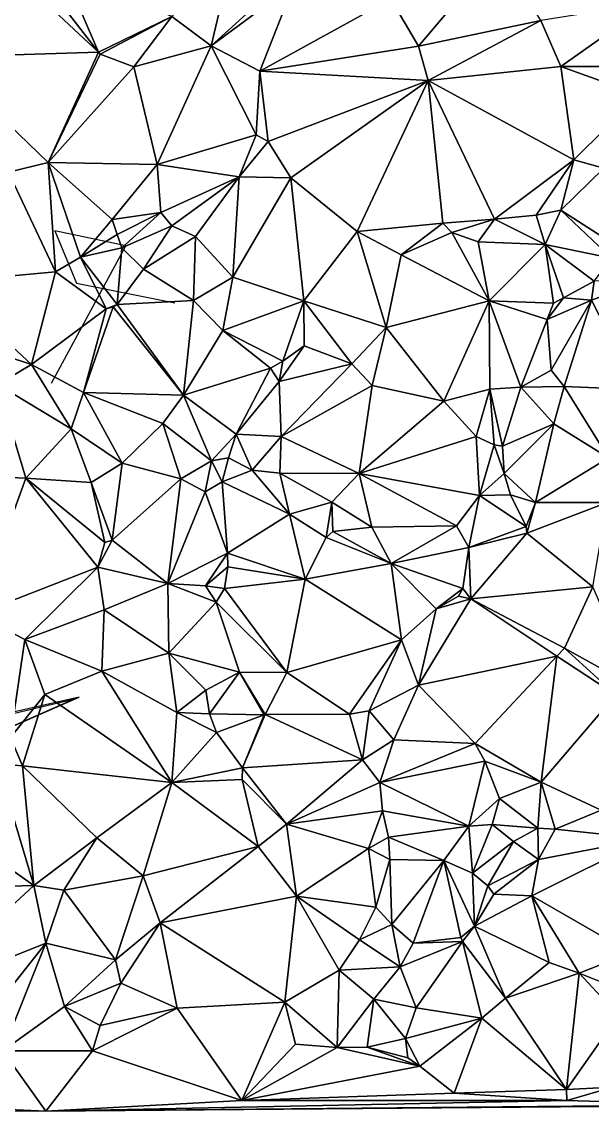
# Model space of a CAD drawing. Header units: metres. Extents: x -15 to 15, y -15 to 15.
# Drawn here: x -0.47 to 6.11, y -14.99 to -2.43 of the extents above; entities that cross this region are included whole.
import ezdxf

# ---------------------------------------------------------------- set-up
doc = ezdxf.new("R2010")
doc.units = ezdxf.units.M
doc.layers.add('CRACKS', color=1, linetype='Continuous')
doc.layers.add('STREET_MESH', color=7, linetype='Continuous')

msp = doc.modelspace()

# ---------------------------------------------------------------- linework, layer by layer
at = {"layer": 'CRACKS'}
for points in [[(-0.128, -6.598, 0.1), (0.728, -5.014, 0.1), (-0.089, -4.841, 0.1), (0.162, -5.442, 0.1), (1.296, -5.669, 0.1)], [(-0.962, -10.498, 0.1), (0.141, -10.237, 0.1), (-1.004, -10.738, 0.1), (0.191, -10.218, 0.1), (-1.47, -10.592, 0.1)]]:
    msp.add_polyline3d(points, dxfattribs=at)
at = {"layer": 'STREET_MESH'}
for points in [[(4.103, -2.713), (5.032, -1.614), (3.784, -2.164)], [(5.032, -1.614), (4.103, -2.713), (5.513, -2.417)], [(1.966, -1.635), (1.261, -2.371), (1.712, -2.708)], [(2.598, -1.903), (1.966, -1.635), (1.712, -2.708)], [(-0.253, -1.916), (0.414, -2.781), (0.014, -1.846)], [(0.014, -1.846), (0.414, -2.781), (1.261, -2.371)], [(0.414, -2.781), (-0.491, -1.931), (-1.427, -2.839)], [(-0.253, -1.916), (-0.491, -1.931), (0.414, -2.781)], [(2.666, -1.999), (2.598, -1.903), (1.712, -2.708)], [(2.273, -2.998), (2.666, -1.999), (1.712, -2.708)], [(2.273, -2.998), (3.784, -2.164), (2.666, -1.999)], [(2.273, -2.998), (4.103, -2.713), (3.784, -2.164)], [(5.747, -2.945), (6.78, -2.215), (5.513, -2.417)], [(6.935, -2.945), (6.78, -2.215), (5.747, -2.945)], [(0.414, -2.781), (0.434, -2.803), (1.261, -2.371)], [(0.434, -2.803), (0.82, -2.948), (1.261, -2.371)], [(1.261, -2.371), (0.82, -2.948), (1.712, -2.708)], [(5.513, -2.417), (4.103, -2.713), (4.214, -3.108)], [(5.747, -2.945), (5.513, -2.417), (4.214, -3.108)], [(0.82, -2.948), (1.091, -4.077), (1.712, -2.708)], [(1.091, -4.077), (2.231, -3.733), (1.712, -2.708)], [(2.231, -3.733), (2.273, -2.998), (1.712, -2.708)], [(4.103, -2.713), (2.273, -2.998), (4.214, -3.108)], [(0.414, -2.781), (-1.427, -2.839), (-0.168, -4.053)], [(-0.168, -4.053), (-1.427, -2.839), (-0.623, -4.165)], [(0.434, -2.803), (0.414, -2.781), (-0.168, -4.053)], [(0.82, -2.948), (0.434, -2.803), (-0.168, -4.053)], [(0.82, -2.948), (-0.168, -4.053), (1.091, -4.077)], [(2.231, -3.733), (2.372, -3.811), (2.273, -2.998)], [(2.273, -2.998), (2.372, -3.811), (4.214, -3.108)], [(5.895, -4.02), (5.747, -2.945), (4.214, -3.108)], [(6.652, -3.273), (6.935, -2.945), (5.747, -2.945)], [(6.652, -3.273), (5.747, -2.945), (5.895, -4.02)], [(2.372, -3.811), (2.631, -4.228), (4.214, -3.108)], [(2.631, -4.228), (3.398, -4.848), (4.214, -3.108)], [(3.398, -4.848), (4.386, -4.751), (4.214, -3.108)], [(4.982, -4.704), (5.895, -4.02), (4.214, -3.108)], [(4.386, -4.751), (4.982, -4.704), (4.214, -3.108)], [(6.242, -4.119), (6.652, -3.273), (5.895, -4.02)], [(2.231, -3.733), (1.091, -4.077), (2.035, -4.218)], [(2.372, -3.811), (2.231, -3.733), (2.035, -4.218)], [(2.631, -4.228), (2.372, -3.811), (2.035, -4.218)], [(-0.168, -4.053), (-0.623, -4.165), (-0.082, -5.313)], [(-0.168, -4.053), (-0.082, -5.313), (0.207, -5.145)], [(0.572, -4.709), (-0.168, -4.053), (0.207, -5.145)], [(-0.168, -4.053), (0.572, -4.709), (1.091, -4.077)], [(0.572, -4.709), (1.133, -4.629), (1.091, -4.077)], [(1.091, -4.077), (1.133, -4.629), (2.035, -4.218)], [(4.982, -4.704), (5.46, -4.66), (5.895, -4.02)], [(5.46, -4.66), (5.744, -4.6), (5.895, -4.02)], [(5.744, -4.6), (6.242, -4.119), (5.895, -4.02)], [(6.242, -4.119), (5.744, -4.6), (6.412, -5.028)], [(-0.082, -5.313), (-0.623, -4.165), (-1.386, -5.431)], [(1.133, -4.629), (1.258, -4.784), (2.035, -4.218)], [(1.258, -4.784), (1.533, -4.907), (2.035, -4.218)], [(1.533, -4.907), (1.964, -5.375), (2.035, -4.218)], [(1.964, -5.375), (2.631, -4.228), (2.035, -4.218)], [(2.782, -5.647), (2.631, -4.228), (1.964, -5.375)], [(2.782, -5.647), (3.398, -4.848), (2.631, -4.228)], [(1.133, -4.629), (0.572, -4.709), (0.63, -4.883)], [(0.683, -5.038), (1.133, -4.629), (0.63, -4.883)], [(1.258, -4.784), (1.133, -4.629), (0.683, -5.038)], [(5.744, -4.6), (5.46, -4.66), (5.565, -4.999)], [(6.331, -5.156), (5.744, -4.6), (5.565, -4.999)], [(5.744, -4.6), (6.331, -5.156), (6.412, -5.028)], [(0.572, -4.709), (0.207, -5.145), (0.63, -4.883)], [(3.398, -4.848), (3.906, -5.117), (4.386, -4.751)], [(3.906, -5.117), (4.489, -4.858), (4.386, -4.751)], [(4.489, -4.858), (4.982, -4.704), (4.386, -4.751)], [(4.982, -4.704), (4.489, -4.858), (4.793, -4.965)], [(4.982, -4.704), (4.793, -4.965), (5.565, -4.999)], [(5.46, -4.66), (4.982, -4.704), (5.565, -4.999)], [(0.207, -5.145), (0.683, -5.038), (0.63, -4.883)], [(0.933, -5.283), (1.258, -4.784), (0.683, -5.038)], [(1.258, -4.784), (0.933, -5.283), (1.533, -4.907)], [(2.782, -5.647), (3.73, -5.956), (3.398, -4.848)], [(3.73, -5.956), (3.906, -5.117), (3.398, -4.848)], [(4.92, -5.649), (4.489, -4.858), (3.906, -5.117)], [(4.489, -4.858), (4.92, -5.649), (4.793, -4.965)], [(0.933, -5.283), (1.509, -5.644), (1.533, -4.907)], [(1.533, -4.907), (1.509, -5.644), (1.964, -5.375)], [(4.793, -4.965), (4.92, -5.649), (5.565, -4.999)], [(4.92, -5.649), (5.662, -5.674), (5.565, -4.999)], [(5.776, -5.612), (6.128, -5.42), (5.565, -4.999)], [(5.662, -5.674), (5.776, -5.612), (5.565, -4.999)], [(6.128, -5.42), (6.331, -5.156), (5.565, -4.999)], [(-0.082, -5.313), (0.503, -5.739), (0.207, -5.145)], [(0.63, -5.69), (0.683, -5.038), (0.207, -5.145)], [(0.503, -5.739), (0.63, -5.69), (0.207, -5.145)], [(0.63, -5.69), (0.933, -5.283), (0.683, -5.038)], [(4.92, -5.649), (3.906, -5.117), (3.73, -5.956)], [(-0.359, -6.382), (-0.082, -5.313), (-1.386, -5.431)], [(0.503, -5.739), (-0.082, -5.313), (-0.359, -6.382)], [(0.63, -5.69), (1.509, -5.644), (0.933, -5.283)], [(1.509, -5.644), (1.848, -5.99), (1.964, -5.375)], [(1.848, -5.99), (2.782, -5.647), (1.964, -5.375)], [(6.801, -5.382), (6.101, -5.639), (6.624, -6.671)], [(6.128, -5.42), (6.101, -5.639), (6.801, -5.382)], [(-1.529, -5.995), (-0.359, -6.382), (-1.386, -5.431)], [(6.128, -5.42), (5.776, -5.612), (6.101, -5.639)], [(1.509, -5.644), (0.63, -5.69), (1.396, -6.734)], [(1.848, -5.99), (1.509, -5.644), (1.396, -6.734)], [(2.782, -5.647), (1.848, -5.99), (2.538, -6.343)], [(2.784, -6.165), (2.782, -5.647), (2.538, -6.343)], [(3.336, -6.374), (2.782, -5.647), (2.784, -6.165)], [(2.782, -5.647), (3.336, -6.374), (3.73, -5.956)], [(4.397, -6.802), (4.92, -5.649), (3.73, -5.956)], [(4.926, -6.667), (4.92, -5.649), (4.397, -6.802)], [(5.662, -5.674), (4.92, -5.649), (5.589, -5.862)], [(4.92, -5.649), (5.285, -6.643), (5.589, -5.862)], [(4.926, -6.667), (5.285, -6.643), (4.92, -5.649)], [(6.101, -5.639), (5.776, -5.612), (5.589, -5.862)], [(5.776, -5.612), (5.662, -5.674), (5.589, -5.862)], [(5.634, -6.446), (6.101, -5.639), (5.589, -5.862)], [(6.101, -5.639), (5.634, -6.446), (5.783, -6.635)], [(6.101, -5.639), (5.783, -6.635), (6.624, -6.671)], [(0.243, -6.704), (0.503, -5.739), (-0.359, -6.382)], [(0.584, -5.715), (0.243, -6.704), (1.396, -6.734)], [(0.243, -6.704), (0.584, -5.715), (0.503, -5.739)], [(0.584, -5.715), (0.63, -5.69), (0.503, -5.739)], [(0.63, -5.69), (0.584, -5.715), (1.396, -6.734)], [(5.285, -6.643), (5.634, -6.446), (5.589, -5.862)], [(-1.529, -5.995), (-0.751, -6.612), (-0.359, -6.382)], [(2.399, -6.423), (1.848, -5.99), (1.396, -6.734)], [(1.848, -5.99), (2.399, -6.423), (2.538, -6.343)], [(3.336, -6.374), (3.569, -6.624), (3.73, -5.956)], [(3.569, -6.624), (4.397, -6.802), (3.73, -5.956)], [(2.499, -6.579), (2.784, -6.165), (2.538, -6.343)], [(2.499, -6.579), (3.336, -6.374), (2.784, -6.165)], [(-0.751, -6.612), (0.101, -7.121), (-0.359, -6.382)], [(0.101, -7.121), (0.243, -6.704), (-0.359, -6.382)], [(2.399, -6.423), (2.499, -6.579), (2.538, -6.343)], [(3.336, -6.374), (2.499, -6.579), (2.52, -7.211)], [(3.569, -6.624), (3.336, -6.374), (2.52, -7.211)], [(2.001, -7.185), (2.399, -6.423), (1.396, -6.734)], [(2.499, -6.579), (2.399, -6.423), (2.001, -7.185)], [(5.634, -6.446), (5.285, -6.643), (5.783, -6.635)], [(-0.751, -6.612), (-1.348, -7.653), (-0.425, -7.691)], [(0.101, -7.121), (-0.751, -6.612), (-0.425, -7.691)], [(2.52, -7.211), (2.499, -6.579), (2.001, -7.185)], [(3.569, -6.624), (2.52, -7.211), (3.419, -7.639)], [(4.397, -6.802), (3.569, -6.624), (3.419, -7.639)], [(5.285, -6.643), (4.926, -6.667), (5.072, -7.322)], [(5.285, -6.643), (5.072, -7.322), (5.665, -7.065)], [(5.783, -6.635), (5.285, -6.643), (5.665, -7.065)], [(6.295, -7.458), (5.783, -6.635), (5.665, -7.065)], [(5.783, -6.635), (6.295, -7.458), (6.624, -6.671)], [(0.688, -7.52), (0.243, -6.704), (0.101, -7.121)], [(0.243, -6.704), (1.155, -7.06), (1.396, -6.734)], [(0.688, -7.52), (1.155, -7.06), (0.243, -6.704)], [(1.155, -7.06), (1.719, -7.491), (1.396, -6.734)], [(1.719, -7.491), (2.001, -7.185), (1.396, -6.734)], [(4.768, -7.211), (4.926, -6.667), (4.397, -6.802)], [(4.976, -7.308), (4.926, -6.667), (4.768, -7.211)], [(4.926, -6.667), (4.976, -7.308), (5.072, -7.322)], [(4.768, -7.211), (4.397, -6.802), (3.419, -7.639)], [(0.328, -7.743), (0.101, -7.121), (-0.425, -7.691)], [(0.328, -7.743), (0.688, -7.52), (0.101, -7.121)], [(1.155, -7.06), (0.688, -7.52), (1.362, -7.7)], [(1.719, -7.491), (1.155, -7.06), (1.362, -7.7)], [(5.072, -7.322), (5.091, -7.639), (5.665, -7.065)], [(5.091, -7.639), (5.453, -7.971), (5.665, -7.065)], [(5.453, -7.971), (6.295, -7.458), (5.665, -7.065)], [(1.719, -7.491), (1.915, -7.459), (2.001, -7.185)], [(1.915, -7.459), (2.186, -7.601), (2.001, -7.185)], [(2.186, -7.601), (2.52, -7.211), (2.001, -7.185)], [(2.186, -7.601), (2.507, -7.634), (2.52, -7.211)], [(2.52, -7.211), (2.507, -7.634), (3.419, -7.639)], [(4.807, -7.892), (4.768, -7.211), (3.419, -7.639)], [(4.976, -7.308), (4.768, -7.211), (4.807, -7.892)], [(5.091, -7.639), (4.976, -7.308), (4.807, -7.892)], [(4.976, -7.308), (5.091, -7.639), (5.072, -7.322)], [(0.688, -7.52), (0.328, -7.743), (0.571, -8.406)], [(1.362, -7.7), (0.688, -7.52), (0.571, -8.406)], [(1.643, -7.849), (1.719, -7.491), (1.362, -7.7)], [(1.643, -7.849), (1.839, -7.732), (1.719, -7.491)], [(1.839, -7.732), (1.915, -7.459), (1.719, -7.491)], [(1.915, -7.459), (1.839, -7.732), (2.186, -7.601)], [(6.295, -7.458), (5.453, -7.971), (6.281, -7.974)], [(-1.348, -7.653), (-0.996, -9.265), (-0.425, -7.691)], [(2.186, -7.601), (1.839, -7.732), (2.616, -8.107)], [(2.507, -7.634), (2.186, -7.601), (2.616, -8.107)], [(3.103, -7.97), (2.507, -7.634), (2.616, -8.107)], [(2.507, -7.634), (3.103, -7.97), (3.419, -7.639)], [(3.103, -7.97), (3.567, -8.256), (3.419, -7.639)], [(4.541, -8.24), (4.807, -7.892), (3.419, -7.639)], [(3.567, -8.256), (4.541, -8.24), (3.419, -7.639)], [(5.166, -7.885), (5.091, -7.639), (4.807, -7.892)], [(5.091, -7.639), (5.166, -7.885), (5.453, -7.971)], [(-0.996, -9.265), (0.406, -8.717), (-0.425, -7.691)], [(0.406, -8.717), (0.487, -8.433), (-0.425, -7.691)], [(0.487, -8.433), (0.328, -7.743), (-0.425, -7.691)], [(0.328, -7.743), (0.487, -8.433), (0.571, -8.406)], [(1.213, -8.906), (1.362, -7.7), (0.571, -8.406)], [(1.213, -8.906), (1.643, -7.849), (1.362, -7.7)], [(1.901, -8.556), (1.839, -7.732), (1.643, -7.849)], [(1.839, -7.732), (1.901, -8.556), (2.616, -8.107)], [(1.901, -8.556), (1.643, -7.849), (1.213, -8.906)], [(4.807, -7.892), (4.541, -8.24), (4.685, -8.491)], [(5.346, -8.25), (4.807, -7.892), (4.685, -8.491)], [(5.346, -8.25), (5.166, -7.885), (4.807, -7.892)], [(5.166, -7.885), (5.346, -8.25), (5.453, -7.971)], [(3.038, -8.375), (3.103, -7.97), (2.616, -8.107)], [(3.103, -7.97), (3.038, -8.375), (3.116, -8.307)], [(3.567, -8.256), (3.103, -7.97), (3.116, -8.307)], [(5.453, -7.971), (5.346, -8.25), (5.355, -8.327)], [(5.453, -7.971), (5.355, -8.327), (6.281, -7.974)], [(5.355, -8.327), (6.113, -8.945), (6.281, -7.974)], [(1.901, -8.556), (2.796, -8.855), (2.616, -8.107)], [(2.796, -8.855), (3.038, -8.375), (2.616, -8.107)], [(3.567, -8.256), (3.116, -8.307), (3.788, -8.675)], [(4.541, -8.24), (3.567, -8.256), (3.788, -8.675)], [(4.541, -8.24), (3.788, -8.675), (4.685, -8.491)], [(5.355, -8.327), (5.346, -8.25), (4.685, -8.491)], [(0.487, -8.433), (0.406, -8.717), (0.571, -8.406)], [(0.406, -8.717), (1.213, -8.906), (0.571, -8.406)], [(3.038, -8.375), (2.796, -8.855), (3.788, -8.675)], [(3.116, -8.307), (3.038, -8.375), (3.788, -8.675)], [(4.709, -9.082), (5.355, -8.327), (4.685, -8.491)], [(4.709, -9.082), (6.113, -8.945), (5.355, -8.327)], [(3.788, -8.675), (4.614, -8.964), (4.685, -8.491)], [(4.614, -8.964), (4.709, -9.082), (4.685, -8.491)], [(1.649, -8.932), (1.901, -8.556), (1.213, -8.906)], [(1.901, -8.556), (1.649, -8.932), (1.905, -8.714)], [(2.796, -8.855), (1.901, -8.556), (1.905, -8.714)], [(0.406, -8.717), (-0.996, -9.265), (-0.435, -9.551)], [(0.481, -9.209), (0.406, -8.717), (-0.435, -9.551)], [(0.481, -9.209), (1.213, -8.906), (0.406, -8.717)], [(1.905, -8.714), (1.649, -8.932), (1.869, -8.962)], [(2.796, -8.855), (1.905, -8.714), (1.869, -8.962)], [(2.796, -8.855), (3.909, -9.555), (3.788, -8.675)], [(4.308, -9.197), (4.614, -8.964), (3.788, -8.675)], [(3.909, -9.555), (4.308, -9.197), (3.788, -8.675)], [(1.227, -9.708), (1.213, -8.906), (0.481, -9.209)], [(1.773, -9.123), (1.213, -8.906), (1.227, -9.708)], [(1.773, -9.123), (1.649, -8.932), (1.213, -8.906)], [(2.586, -9.933), (2.796, -8.855), (1.869, -8.962)], [(3.909, -9.555), (2.796, -8.855), (2.586, -9.933)], [(1.649, -8.932), (1.773, -9.123), (1.869, -8.962)], [(1.773, -9.123), (2.586, -9.933), (1.869, -8.962)], [(4.567, -9.052), (4.614, -8.964), (4.308, -9.197)], [(4.567, -9.052), (4.709, -9.082), (4.614, -8.964)], [(4.709, -9.082), (5.788, -9.651), (6.113, -8.945)], [(5.788, -9.651), (6.627, -10.117), (6.113, -8.945)], [(1.773, -9.123), (1.227, -9.708), (2.042, -9.927)], [(2.586, -9.933), (1.773, -9.123), (2.042, -9.927)], [(4.709, -9.082), (4.103, -10.077), (5.699, -9.744)], [(4.103, -10.077), (4.709, -9.082), (4.308, -9.197)], [(4.709, -9.082), (4.567, -9.052), (4.308, -9.197)], [(5.788, -9.651), (4.709, -9.082), (5.699, -9.744)], [(-0.996, -9.265), (-0.602, -10.682), (-0.435, -9.551)], [(0.481, -9.209), (-0.435, -9.551), (0.453, -9.915)], [(1.227, -9.708), (0.481, -9.209), (0.453, -9.915)], [(3.909, -9.555), (4.103, -10.077), (4.308, -9.197)], [(-0.602, -10.682), (-0.206, -10.184), (-0.435, -9.551)], [(-0.435, -9.551), (-0.206, -10.184), (0.453, -9.915)], [(3.909, -9.555), (2.586, -9.933), (3.308, -10.414)], [(3.537, -10.373), (3.909, -9.555), (3.308, -10.414)], [(4.103, -10.077), (3.909, -9.555), (3.537, -10.373)], [(6.378, -10.191), (5.788, -9.651), (5.699, -9.744)], [(5.788, -9.651), (6.378, -10.191), (6.627, -10.117)], [(1.317, -10.393), (1.227, -9.708), (0.453, -9.915)], [(1.227, -9.708), (1.651, -10.137), (2.042, -9.927)], [(1.317, -10.393), (1.651, -10.137), (1.227, -9.708)], [(4.103, -10.077), (4.757, -10.751), (5.699, -9.744)], [(4.757, -10.751), (5.518, -11.195), (5.699, -9.744)], [(5.518, -11.195), (6.378, -10.191), (5.699, -9.744)], [(-0.206, -10.184), (1.259, -11.202), (0.453, -9.915)], [(1.259, -11.202), (1.317, -10.393), (0.453, -9.915)], [(1.651, -10.137), (1.693, -10.409), (2.042, -9.927)], [(1.693, -10.409), (2.324, -10.42), (2.042, -9.927)], [(2.335, -10.418), (2.586, -9.933), (2.042, -9.927)], [(2.324, -10.42), (2.335, -10.418), (2.042, -9.927)], [(2.586, -9.933), (2.335, -10.418), (3.308, -10.414)], [(1.693, -10.409), (1.651, -10.137), (1.317, -10.393)], [(3.821, -10.707), (4.103, -10.077), (3.537, -10.373)], [(4.103, -10.077), (3.821, -10.707), (4.757, -10.751)], [(-0.602, -10.682), (-0.463, -11.007), (-0.206, -10.184)], [(-0.463, -11.007), (1.259, -11.202), (-0.206, -10.184)], [(6.21, -11.521), (6.378, -10.191), (5.518, -11.195)], [(1.776, -10.625), (1.317, -10.393), (1.259, -11.202)], [(1.693, -10.409), (1.317, -10.393), (1.776, -10.625)], [(2.324, -10.42), (1.693, -10.409), (1.776, -10.625)], [(2.324, -10.42), (1.776, -10.625), (2.073, -11.031)], [(2.335, -10.418), (2.073, -11.031), (3.457, -10.937)], [(2.324, -10.42), (2.073, -11.031), (2.335, -10.418)], [(2.335, -10.418), (3.457, -10.937), (3.308, -10.414)], [(3.457, -10.937), (3.537, -10.373), (3.308, -10.414)], [(3.821, -10.707), (3.537, -10.373), (3.457, -10.937)], [(2.073, -11.031), (1.776, -10.625), (1.259, -11.202)], [(-0.463, -11.007), (-0.602, -10.682), (-0.756, -10.986)], [(3.657, -11.2), (3.821, -10.707), (3.457, -10.937)], [(3.821, -10.707), (3.657, -11.2), (4.757, -10.751)], [(4.757, -10.751), (3.657, -11.2), (4.868, -10.956)], [(4.757, -10.751), (4.868, -10.956), (5.518, -11.195)], [(-1.742, -11.393), (-0.33, -12.388), (-0.756, -10.986)], [(-0.33, -12.388), (-0.463, -11.007), (-0.756, -10.986)], [(-0.463, -11.007), (-0.33, -12.388), (0.394, -11.84)], [(1.259, -11.202), (-0.463, -11.007), (0.394, -11.84)], [(2.073, -11.031), (1.259, -11.202), (2.07, -11.167)], [(2.584, -11.68), (2.073, -11.031), (2.07, -11.167)], [(3.457, -10.937), (2.073, -11.031), (2.584, -11.68)], [(3.657, -11.2), (3.457, -10.937), (2.584, -11.68)], [(3.657, -11.2), (4.685, -11.705), (4.868, -10.956)], [(4.685, -11.705), (5.039, -11.385), (4.868, -10.956)], [(4.868, -10.956), (5.039, -11.385), (5.518, -11.195)], [(1.259, -11.202), (2.255, -11.937), (2.07, -11.167)], [(2.255, -11.937), (2.584, -11.68), (2.07, -11.167)], [(0.929, -12.276), (1.259, -11.202), (0.394, -11.84)], [(0.929, -12.276), (2.255, -11.937), (1.259, -11.202)], [(3.688, -11.527), (3.657, -11.2), (2.584, -11.68)], [(4.685, -11.705), (3.657, -11.2), (3.688, -11.527)], [(5.039, -11.385), (5.479, -11.725), (5.518, -11.195)], [(5.479, -11.725), (5.682, -11.737), (5.518, -11.195)], [(5.682, -11.737), (6.21, -11.521), (5.518, -11.195)], [(-0.33, -12.388), (-1.742, -11.393), (-1.972, -12.432)], [(4.955, -11.685), (5.039, -11.385), (4.685, -11.705)], [(5.039, -11.385), (4.955, -11.685), (5.479, -11.725)], [(3.529, -11.962), (3.688, -11.527), (2.584, -11.68)], [(3.759, -11.832), (3.688, -11.527), (3.529, -11.962)], [(3.759, -11.832), (4.685, -11.705), (3.688, -11.527)], [(6.21, -11.521), (5.682, -11.737), (6.73, -11.848)], [(2.255, -11.937), (2.696, -12.512), (2.584, -11.68)], [(2.696, -12.512), (3.529, -11.962), (2.584, -11.68)], [(4.685, -11.705), (3.759, -11.832), (4.396, -12.099)], [(4.685, -11.705), (4.396, -12.099), (4.726, -12.246)], [(4.955, -11.685), (4.685, -11.705), (4.726, -12.246)], [(5.199, -11.882), (4.955, -11.685), (4.726, -12.246)], [(5.479, -11.725), (4.955, -11.685), (5.199, -11.882)], [(5.479, -11.725), (5.199, -11.882), (5.488, -12.086)], [(5.479, -11.725), (5.488, -12.086), (5.682, -11.737)], [(5.682, -11.737), (5.488, -12.086), (6.73, -11.848)], [(-0.33, -12.388), (0.016, -12.44), (0.394, -11.84)], [(0.016, -12.44), (0.929, -12.276), (0.394, -11.84)], [(3.759, -11.832), (3.529, -11.962), (3.772, -12.087)], [(4.396, -12.099), (3.759, -11.832), (3.772, -12.087)], [(4.904, -12.392), (5.199, -11.882), (4.726, -12.246)], [(5.488, -12.086), (5.199, -11.882), (4.904, -12.392)], [(6.553, -13.164), (6.73, -11.848), (5.412, -12.507)], [(6.73, -11.848), (5.488, -12.086), (5.412, -12.507)], [(2.255, -11.937), (0.929, -12.276), (1.125, -12.817)], [(2.255, -11.937), (1.125, -12.817), (2.696, -12.512)], [(3.529, -11.962), (2.696, -12.512), (3.614, -12.637)], [(3.529, -11.962), (3.614, -12.637), (3.772, -12.087)], [(3.614, -12.637), (3.797, -12.836), (3.772, -12.087)], [(3.797, -12.836), (4.396, -12.099), (3.772, -12.087)], [(4.396, -12.099), (3.797, -12.836), (4.043, -13.054)], [(4.594, -12.989), (4.396, -12.099), (4.043, -13.054)], [(4.396, -12.099), (4.751, -12.856), (4.726, -12.246)], [(4.594, -12.989), (4.751, -12.856), (4.396, -12.099)], [(5.488, -12.086), (4.904, -12.392), (4.973, -12.488)], [(5.488, -12.086), (4.973, -12.488), (5.412, -12.507)], [(0.929, -12.276), (0.016, -12.44), (0.612, -13.245)], [(1.125, -12.817), (0.929, -12.276), (0.612, -13.245)], [(4.751, -12.856), (4.904, -12.392), (4.726, -12.246)], [(-0.33, -12.388), (-1.972, -12.432), (-1.705, -13.657)], [(-0.193, -13.051), (-0.33, -12.388), (-1.705, -13.657)], [(0.016, -12.44), (-0.33, -12.388), (-0.193, -13.051)], [(4.904, -12.392), (4.751, -12.856), (4.973, -12.488)], [(0.016, -12.44), (-0.193, -13.051), (0.612, -13.245)], [(2.696, -12.512), (1.125, -12.817), (2.561, -13.734)], [(3.191, -13.362), (2.696, -12.512), (2.561, -13.734)], [(3.614, -12.637), (2.696, -12.512), (3.425, -13.014)], [(2.696, -12.512), (3.191, -13.362), (3.425, -13.014)], [(4.973, -12.488), (4.751, -12.856), (5.412, -12.507)], [(4.751, -12.856), (5.612, -13.276), (5.412, -12.507)], [(5.957, -13.4), (6.553, -13.164), (5.412, -12.507)], [(5.612, -13.276), (5.957, -13.4), (5.412, -12.507)], [(3.797, -12.836), (3.614, -12.637), (3.425, -13.014)], [(0.673, -13.512), (1.125, -12.817), (0.612, -13.245)], [(1.125, -12.817), (0.673, -13.512), (1.323, -13.801)], [(2.561, -13.734), (1.125, -12.817), (1.323, -13.801)], [(3.891, -13.327), (3.797, -12.836), (3.425, -13.014)], [(3.797, -12.836), (3.891, -13.327), (4.043, -13.054)], [(4.751, -12.856), (4.594, -12.989), (4.611, -13.032)], [(5.108, -13.687), (4.751, -12.856), (4.611, -13.032)], [(4.751, -12.856), (5.108, -13.687), (5.612, -13.276)], [(-1.133, -14.241), (-0.193, -13.051), (-1.705, -13.657)], [(-1.133, -14.241), (-0.688, -14.292), (-0.193, -13.051)], [(-0.193, -13.051), (-0.688, -14.292), (0.024, -13.782)], [(-0.193, -13.051), (0.024, -13.782), (0.612, -13.245)], [(3.191, -13.362), (3.891, -13.327), (3.425, -13.014)], [(3.891, -13.327), (4.077, -13.797), (4.611, -13.032)], [(4.043, -13.054), (3.891, -13.327), (4.611, -13.032)], [(4.594, -12.989), (4.043, -13.054), (4.611, -13.032)], [(4.077, -13.797), (4.836, -13.919), (4.611, -13.032)], [(4.836, -13.919), (5.108, -13.687), (4.611, -13.032)], [(5.957, -13.4), (6.381, -13.567), (6.553, -13.164)], [(0.024, -13.782), (0.673, -13.512), (0.612, -13.245)], [(5.108, -13.687), (5.957, -13.4), (5.612, -13.276)], [(3.191, -13.362), (2.561, -13.734), (3.165, -14.256)], [(3.589, -13.697), (3.191, -13.362), (3.165, -14.256)], [(3.589, -13.697), (3.891, -13.327), (3.191, -13.362)], [(3.891, -13.327), (3.589, -13.697), (4.077, -13.797)], [(5.957, -13.4), (5.108, -13.687), (5.809, -14.74)], [(6.41, -13.885), (5.957, -13.4), (5.809, -14.74)], [(6.41, -13.885), (6.381, -13.567), (5.957, -13.4)], [(0.432, -14.002), (0.673, -13.512), (0.024, -13.782)], [(0.673, -13.512), (0.432, -14.002), (1.323, -13.801)], [(5.108, -13.687), (4.836, -13.919), (5.809, -14.74)], [(-0.688, -14.292), (0.347, -14.293), (0.024, -13.782)], [(0.347, -14.293), (0.432, -14.002), (0.024, -13.782)], [(1.323, -13.801), (0.347, -14.293), (2.068, -14.866)], [(0.432, -14.002), (0.347, -14.293), (1.323, -13.801)], [(2.561, -13.734), (1.323, -13.801), (2.068, -14.866)], [(2.687, -14.218), (2.561, -13.734), (2.068, -14.866)], [(2.561, -13.734), (2.687, -14.218), (3.165, -14.256)], [(3.511, -14.253), (3.589, -13.697), (3.165, -14.256)], [(3.511, -14.253), (3.956, -14.15), (3.589, -13.697)], [(3.589, -13.697), (3.956, -14.15), (4.077, -13.797)], [(3.956, -14.15), (4.836, -13.919), (4.077, -13.797)], [(3.956, -14.15), (4.12, -14.47), (4.836, -13.919)], [(4.836, -13.919), (4.12, -14.47), (4.514, -14.782)], [(5.809, -14.74), (4.836, -13.919), (4.514, -14.782)], [(6.346, -14.711), (6.41, -13.885), (5.809, -14.74)], [(3.956, -14.15), (3.511, -14.253), (3.983, -14.373)], [(4.12, -14.47), (3.956, -14.15), (3.983, -14.373)], [(-0.688, -14.292), (-1.053, -14.949), (-0.192, -14.99)], [(0.347, -14.293), (-0.688, -14.292), (-0.192, -14.99)], [(2.068, -14.866), (0.347, -14.293), (-0.192, -14.99)], [(3.165, -14.256), (2.687, -14.218), (2.068, -14.866)], [(4.12, -14.47), (3.165, -14.256), (2.068, -14.866)], [(4.12, -14.47), (3.511, -14.253), (3.165, -14.256)], [(3.511, -14.253), (4.12, -14.47), (3.983, -14.373)], [(4.514, -14.782), (4.12, -14.47), (2.068, -14.866)], [(5.813, -14.867), (4.514, -14.782), (2.068, -14.866)], [(5.813, -14.867), (5.809, -14.74), (4.514, -14.782)], [(6.346, -14.711), (5.809, -14.74), (5.813, -14.867)], [(6.346, -14.711), (5.813, -14.867), (7.503, -14.916)], [(5.813, -14.867), (2.068, -14.866), (-0.192, -14.99)], [(7.503, -14.916), (5.813, -14.867), (-0.192, -14.99)], [(11.219, -14.892), (7.503, -14.916), (-0.192, -14.99)], [(-1.053, -14.949), (-6.275, -14.973), (-0.192, -14.99)]]:
    msp.add_3dface(points, dxfattribs=at)

doc.saveas('drawing.dxf')
